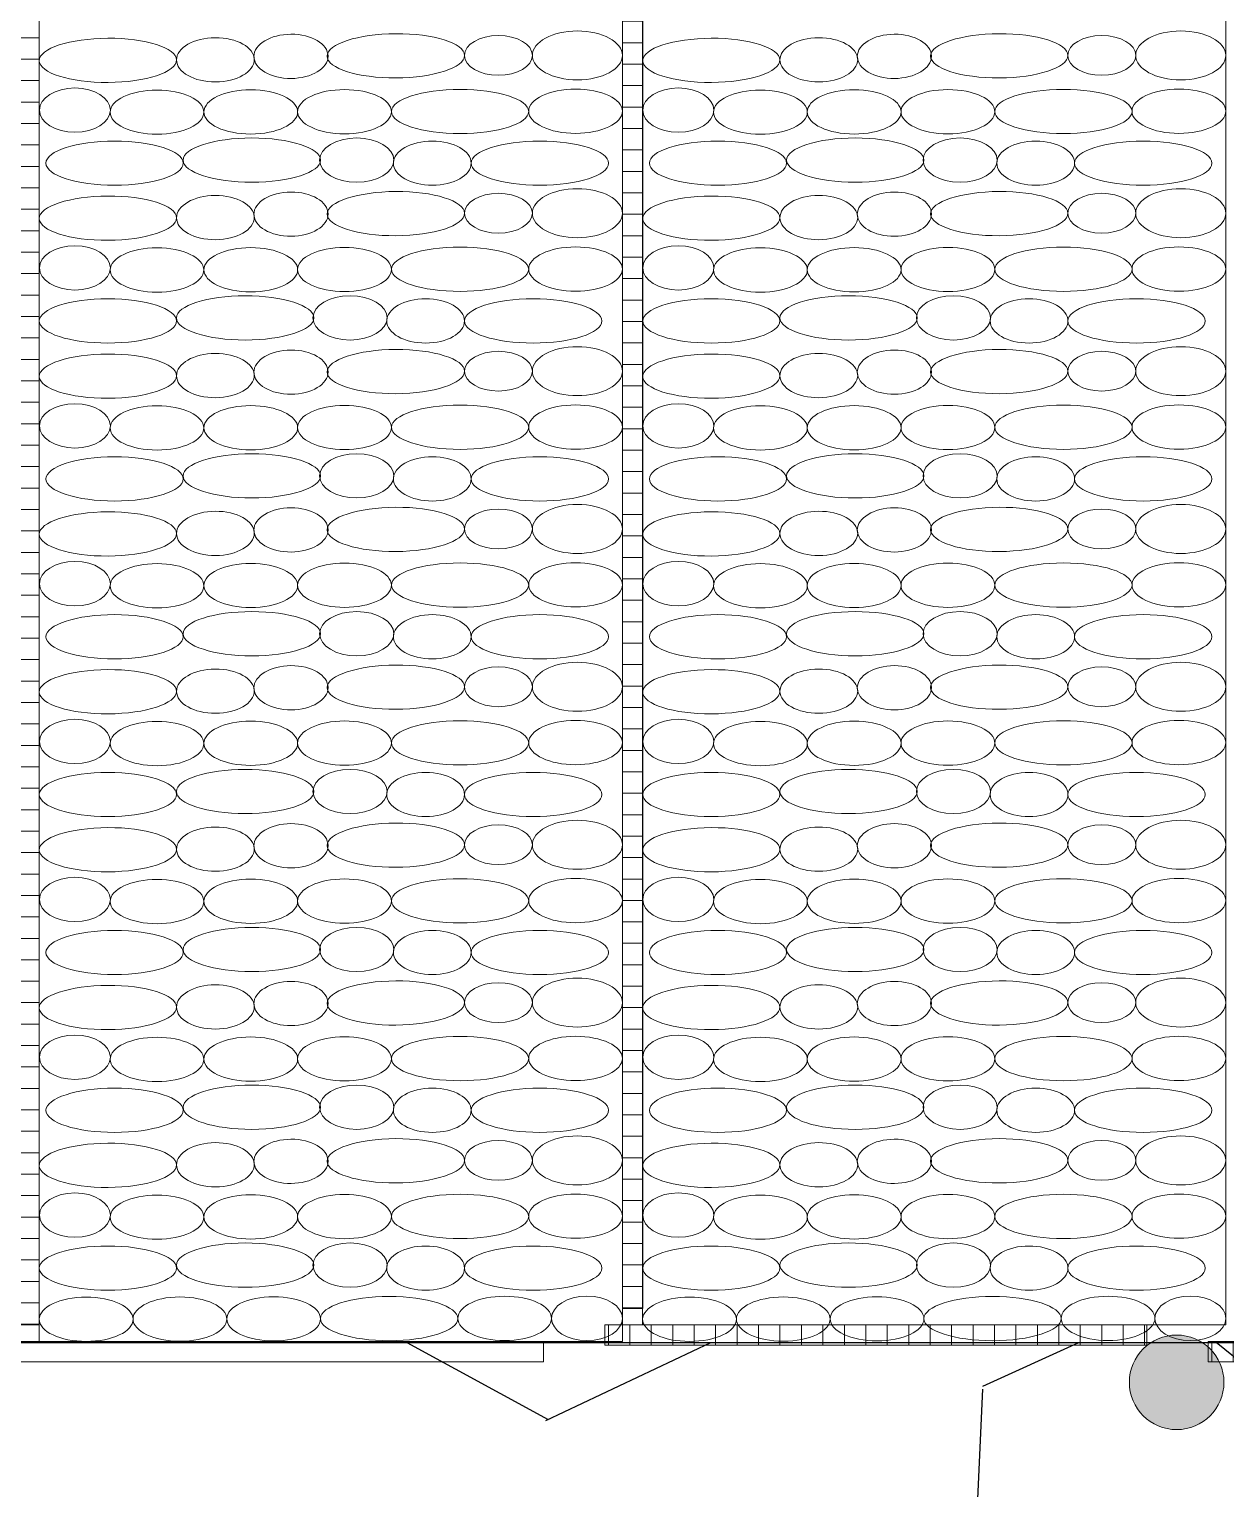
# Model space of a CAD drawing. Header units: inches. Extents: x 523 to 1492, y 69 to 539.
# Drawn here: x 637.175 to 640.718, y 379.436 to 383.759 of the extents above; entities that cross this region are included whole.
import ezdxf

# ---------------------------------------------------------------- set-up
doc = ezdxf.new("R2010")
doc.units = ezdxf.units.IN
doc.header["$MEASUREMENT"] = 0

# ---------------------------------------------------------------- blocks, each defined once
blk = doc.blocks.new('S - 140')
at = {"linetype": 'ByBlock', "lineweight": 15}
h = blk.add_hatch(color=7, dxfattribs=at)
edge = h.paths.add_edge_path()
edge.add_arc((1416.950508498665, -1396.701170929417), 70, 0, 360)
at = {"color": 7, "linetype": 'ByBlock', "lineweight": 15}
blk.add_circle((1416.950508498665, -1396.701170929417), 70, dxfattribs=at)
blk = doc.blocks.new('Бут.полосы')
at = {"linetype": 'ByBlock', "lineweight": 15}
h = blk.add_hatch(dxfattribs=at)
h.set_pattern_fill('ANSI31', color=22, scale=0.1, angle=315, style=0)
h.set_pattern_definition([(0, (17.86159515777354, 0.2579560163803762), (1.110223024625157e-16, 0.3175), [])])
h.paths.add_polyline_path([(1973.12451187628, -4755.562802696958), (1972.82451187628, -4755.562802696958), (1972.82451187628, -4775.539969076689), (1973.12451187628, -4775.540340107856)])
h = blk.add_hatch(dxfattribs=at)
h.set_pattern_fill('ANSI31', color=22, scale=0.1, angle=315, style=0)
h.set_pattern_definition([(0, (62.52086707683247, 0.01436027398631268), (1.110223024625157e-16, 0.3175), [])])
h.paths.add_polyline_path([(2017.783783795339, -4755.806398439352), (2017.483783795339, -4755.806398439352), (2017.483783795339, -4775.783564819083), (2017.783783795339, -4775.78393585025)])
h = blk.add_hatch(dxfattribs=at)
h.set_pattern_fill('ANSI31', color=22, scale=0.1, angle=45, style=0)
h.set_pattern_definition([(90, (17.86159515777354, 0.2579560163803762), (-0.3175, 5.551115123125783e-17), [])])
h.paths.add_polyline_path([(1980.58925339426, -4776.083564819071), (1980.589363724819, -4775.783564819084), (1972.562109483777, -4775.783564819084), (1972.562109483777, -4776.083564819084)])
h = blk.add_hatch(dxfattribs=at)
h.set_pattern_fill('ANSI31', color=22, scale=0.1, angle=45, style=0)
h.set_pattern_definition([(90, (26.79355847472743, 0.01436027398631268), (-0.3175, 5.551115123125783e-17), [])])
h.paths.add_polyline_path([(1989.521216711214, -4776.327160561465), (1989.521327041773, -4776.027160561478), (1981.49407280073, -4776.027160561478), (1981.49407280073, -4776.327160561478)])
at = {"color": 7, "linetype": 'ByBlock', "lineweight": 15}
for points in [[(1973.124481472159, -4775.783564819084), (1981.756475193234, -4775.783564819083), (1981.756444789114, -4691.933567848662), (1973.12448147216, -4691.933567848664)], [(2017.783753391218, -4776.027160561478), (2026.415747112293, -4776.027160561477), (2026.415747112294, -4691.933567848659), (2017.783753391219, -4691.933567848659)]]:
    blk.add_lwpolyline(points, close=True, dxfattribs=at)
at = {"color": 22, "linetype": 'ByBlock', "lineweight": 15}
for points in [[(1973.12451187628, -4755.562802696958), (1972.82451187628, -4755.562802696958), (1972.82451187628, -4775.539969076689), (1973.12451187628, -4775.540340107856)], [(2017.783783795339, -4755.806398439352), (2017.483783795339, -4755.806398439352), (2017.483783795339, -4775.783564819083), (2017.783783795339, -4775.78393585025)], [(1980.58925339426, -4776.083564819071), (1980.589363724819, -4775.783564819084), (1972.562109483777, -4775.783564819084), (1972.562109483777, -4776.083564819084)], [(1989.521216711214, -4776.327160561465), (1989.521327041773, -4776.027160561478), (1981.49407280073, -4776.027160561478), (1981.49407280073, -4776.327160561478)], [(2025.248525313319, -4776.327160561465), (2025.248635643878, -4776.027160561478), (2017.221381402836, -4776.027160561478), (2017.221381402836, -4776.327160561478)]]:
    blk.add_lwpolyline(points, close=True, dxfattribs=at)
at = {"color": 253, "linetype": 'ByBlock', "lineweight": 15, "extrusion": (0, 0, -0.9999999999999997)}
for centre, major_axis in [((1974.140373581675, -4757.058105427568), (-1.015906280148277, -0.005264510158328419)), ((1978.402467006736, -4756.990844746456), (-1.015906280148277, -0.005264510158328419)), ((2018.799675904855, -4757.058105427568), (-1.015906280148277, -0.005264510158328419)), ((2023.061769329915, -4756.990844746456), (-1.015906280148277, -0.005264510158328419)), ((1974.140373581675, -4759.394757325288), (-1.015906280148277, -0.00526451015832842)), ((1978.402467006736, -4759.327496644176), (-1.015906280148277, -0.00526451015832842)), ((2018.799675904855, -4759.394757325288), (-1.015906280148277, -0.00526451015832842)), ((2023.061769329915, -4759.327496644176), (-1.015906280148277, -0.00526451015832842)), ((1974.140373581675, -4761.733870164647), (-1.015906280148277, -0.005264510158328419)), ((1978.402467006735, -4761.666609483535), (-1.015906280148277, -0.005264510158328419)), ((2018.799675904854, -4761.733870164647), (-1.015906280148277, -0.005264510158328419)), ((2023.061769329915, -4761.666609483535), (-1.015906280148277, -0.005264510158328419)), ((1978.402467006736, -4764.003261381255), (-1.015906280148277, -0.005264510158328419)), ((2023.061769329915, -4764.003261381255), (-1.015906280148277, -0.005264510158328419)), ((1974.140373581675, -4764.070522062367), (-1.015906280148277, -0.005264510158328419)), ((2018.799675904855, -4764.070522062367), (-1.015906280148277, -0.005264510158328419)), ((1978.402467006736, -4766.339913278975), (-1.015906280148277, -0.00526451015832842)), ((2023.061769329915, -4766.339913278975), (-1.015906280148277, -0.00526451015832842)), ((1974.140373581675, -4766.407173960087), (-1.015906280148277, -0.00526451015832842)), ((2018.799675904855, -4766.407173960087), (-1.015906280148277, -0.00526451015832842)), ((1974.140373581675, -4768.746286799445), (-1.015906280148277, -0.00526451015832842)), ((1978.402467006735, -4768.679026118333), (-1.015906280148277, -0.00526451015832842)), ((2018.799675904854, -4768.746286799445), (-1.015906280148277, -0.00526451015832842)), ((2023.061769329915, -4768.679026118333), (-1.015906280148277, -0.00526451015832842)), ((1974.140373581675, -4771.082938697165), (-1.015906280148277, -0.00526451015832842)), ((1978.402467006736, -4771.015678016053), (-1.015906280148277, -0.00526451015832842)), ((2018.799675904855, -4771.082938697165), (-1.015906280148277, -0.00526451015832842)), ((2023.061769329915, -4771.015678016053), (-1.015906280148277, -0.00526451015832842)), ((1974.140373581675, -4773.419590594885), (-1.015906280148277, -0.005264510158328421)), ((1978.402467006736, -4773.352329913773), (-1.015906280148277, -0.005264510158328421)), ((2018.799675904855, -4773.419590594885), (-1.015906280148277, -0.005264510158328421)), ((2023.061769329915, -4773.352329913773), (-1.015906280148277, -0.005264510158328421))]:
    blk.add_ellipse(centre, major_axis=major_axis, ratio=0.3223671155344493, dxfattribs=at)
at = {"color": 253, "linetype": 'ByBlock', "lineweight": 15}
for centre, major_axis, ratio in [((1975.731705530705, -4757.04985901412), (0.5754256688816298, 0.002981903290083139), 0.5691348073179209), ((1979.920750668753, -4756.984788010504), (-0.5023844598865708, 0), 0.5862613800650567), ((1981.089789958876, -4756.984788010504), (-0.6666548302373485, 0), 0.543771545269404), ((2020.391007853885, -4757.04985901412), (0.5754256688816298, 0.002981903290083139), 0.5691348073179209), ((2024.580052991932, -4756.984788010504), (-0.5023844598865708, 0), 0.5862613800650567), ((2025.749092282056, -4756.984788010504), (-0.6666548302373485, 0), 0.543771545269404), ((1973.652104702053, -4757.794725699043), (-0.5245293401635536, 0), 0.6253139419559067), ((1974.867407412559, -4757.825768723333), (0.693897664193355, 0), 0.4719704234843745), ((1976.255165682818, -4757.821989409112), (0.693897664193355, 0), 0.4719704234843745), ((1977.642923953077, -4757.818210094891), (0.693897664193355, 0), 0.4719704234843745), ((1979.352735903688, -4757.815089147773), (1.01591992061969, 0), 0.3223671155344493), ((1981.06254712492, -4757.811493353457), (0.693897664193355, 0), 0.4719704234843745), ((2018.311407025232, -4757.794725699043), (-0.5245293401635536, 0), 0.6253139419559067), ((2019.526709735739, -4757.825768723333), (0.693897664193355, 0), 0.4719704234843745), ((2020.914468005998, -4757.821989409112), (0.693897664193355, 0), 0.4719704234843745), ((2022.302226276257, -4757.818210094891), (0.693897664193355, 0), 0.4719704234843745), ((2024.012038226868, -4757.815089147773), (1.01591992061969, 0), 0.3223671155344493), ((2025.7218494481, -4757.811493353457), (0.693897664193355, 0), 0.4719704234843745), ((1974.239365219666, -4758.580349813681), (1.01591992061969, 0), 0.3223671155344493), ((1976.27134693545, -4758.535176258871), (1.01591992061969, 0), 0.3223671155344493), ((1977.823179130281, -4758.535176258871), (0.548806280951849, 0), 0.5967482257239145), ((1980.533731680299, -4758.580349813681), (1.01591992061969, 0), 0.3223671155344493), ((2018.898667542845, -4758.580349813681), (1.01591992061969, 0), 0.3223671155344493), ((2020.93064925863, -4758.535176258871), (1.01591992061969, 0), 0.3223671155344493), ((2022.482481453461, -4758.535176258871), (0.548806280951849, 0), 0.5967482257239145), ((2025.193034003478, -4758.580349813681), (1.01591992061969, 0), 0.3223671155344493), ((1975.731705530705, -4759.38651091184), (0.5754256688816298, 0.002981903290083139), 0.5691348073179209), ((1979.920750668753, -4759.321439908224), (-0.5023844598865708, 0), 0.5862613800650567), ((1981.089789958876, -4759.321439908224), (-0.6666548302373485, 0), 0.543771545269404), ((2020.391007853885, -4759.38651091184), (0.5754256688816298, 0.002981903290083139), 0.5691348073179209), ((2024.580052991932, -4759.321439908224), (-0.5023844598865708, 0), 0.5862613800650567), ((2025.749092282056, -4759.321439908224), (-0.6666548302373485, 0), 0.543771545269404), ((1973.652104702053, -4760.131377596763), (-0.5245293401635536, 0), 0.6253139419559067), ((1974.867407412559, -4760.162420621053), (0.693897664193355, 0), 0.4719704234843745), ((1976.255165682818, -4760.158641306832), (0.693897664193355, 0), 0.4719704234843745), ((1977.642923953077, -4760.154861992611), (0.693897664193355, 0), 0.4719704234843745), ((1979.352735903688, -4760.151741045493), (1.01591992061969, 0), 0.3223671155344493), ((1981.06254712492, -4760.148145251177), (0.693897664193355, 0), 0.4719704234843745), ((2018.311407025232, -4760.131377596763), (-0.5245293401635536, 0), 0.6253139419559067), ((2019.526709735739, -4760.162420621053), (0.693897664193355, 0), 0.4719704234843745), ((2020.914468005998, -4760.158641306832), (0.693897664193355, 0), 0.4719704234843745), ((2022.302226276257, -4760.154861992611), (0.693897664193355, 0), 0.4719704234843745), ((2024.012038226868, -4760.151741045493), (1.01591992061969, 0), 0.3223671155344493), ((2025.7218494481, -4760.148145251177), (0.693897664193355, 0), 0.4719704234843745), ((1974.140575436292, -4760.917001711401), (1.01591992061969, 0), 0.3223671155344493), ((1976.172557152076, -4760.871828156591), (1.01591992061969, 0), 0.3223671155344493), ((1977.724389346908, -4760.871828156591), (0.548806280951849, 0), 0.5967482257239145), ((1980.434941896924, -4760.917001711401), (1.01591992061969, 0), 0.3223671155344493), ((2018.799877759471, -4760.917001711401), (1.01591992061969, 0), 0.3223671155344493), ((2020.831859475256, -4760.871828156591), (1.01591992061969, 0), 0.3223671155344493), ((2022.383691670087, -4760.871828156591), (0.548806280951849, 0), 0.5967482257239145), ((2025.094244220104, -4760.917001711401), (1.01591992061969, 0), 0.3223671155344493), ((1981.089789958876, -4761.660552747582), (-0.6666548302373485, 0), 0.543771545269404), ((2025.749092282056, -4761.660552747582), (-0.6666548302373485, 0), 0.543771545269404), ((1975.731705530705, -4761.725623751198), (0.5754256688816298, 0.002981903290083139), 0.5691348073179209), ((1979.920750668753, -4761.660552747582), (-0.5023844598865708, 0), 0.5862613800650567), ((2020.391007853885, -4761.725623751198), (0.5754256688816298, 0.002981903290083139), 0.5691348073179209), ((2024.580052991932, -4761.660552747582), (-0.5023844598865708, 0), 0.5862613800650567), ((1973.652104702053, -4762.470490436122), (-0.5245293401635536, 0), 0.6253139419559067), ((1976.255165682818, -4762.49775414619), (0.693897664193355, 0), 0.4719704234843745), ((1977.642923953077, -4762.493974831969), (0.693897664193355, 0), 0.4719704234843745), ((1979.352735903688, -4762.490853884851), (1.01591992061969, 0), 0.3223671155344493), ((1981.06254712492, -4762.487258090536), (0.693897664193355, 0), 0.4719704234843745), ((2018.311407025232, -4762.470490436122), (-0.5245293401635536, 0), 0.6253139419559067), ((2020.914468005998, -4762.49775414619), (0.693897664193355, 0), 0.4719704234843745), ((2022.302226276257, -4762.493974831969), (0.693897664193355, 0), 0.4719704234843745), ((2024.012038226868, -4762.490853884851), (1.01591992061969, 0), 0.3223671155344493), ((2025.7218494481, -4762.487258090536), (0.693897664193355, 0), 0.4719704234843745), ((1974.867407412559, -4762.501533460411), (0.693897664193355, 0), 0.4719704234843745), ((2019.526709735738, -4762.501533460411), (0.693897664193355, 0), 0.4719704234843745), ((1974.239365219666, -4763.25611455076), (1.01591992061969, 0), 0.3223671155344493), ((1976.27134693545, -4763.210940995949), (1.01591992061969, 0), 0.3223671155344493), ((1977.823179130281, -4763.210940995949), (0.548806280951849, 0), 0.5967482257239145), ((1980.533731680299, -4763.25611455076), (1.01591992061969, 0), 0.3223671155344493), ((2018.898667542845, -4763.25611455076), (1.01591992061969, 0), 0.3223671155344493), ((2020.93064925863, -4763.210940995949), (1.01591992061969, 0), 0.3223671155344493), ((2022.482481453461, -4763.210940995949), (0.548806280951849, 0), 0.5967482257239145), ((2025.193034003478, -4763.25611455076), (1.01591992061969, 0), 0.3223671155344493), ((1981.089789958876, -4763.997204645302), (-0.6666548302373485, 0), 0.543771545269404), ((2025.749092282056, -4763.997204645302), (-0.6666548302373485, 0), 0.543771545269404), ((1975.731705530705, -4764.062275648918), (0.5754256688816298, 0.002981903290083139), 0.5691348073179209), ((1979.920750668753, -4763.997204645302), (-0.5023844598865708, 0), 0.5862613800650567), ((2020.391007853885, -4764.062275648918), (0.5754256688816298, 0.002981903290083139), 0.5691348073179209), ((2024.580052991932, -4763.997204645302), (-0.5023844598865708, 0), 0.5862613800650567), ((1973.652104702053, -4764.807142333842), (-0.5245293401635536, 0), 0.6253139419559067), ((1974.867407412559, -4764.838185358131), (0.693897664193355, 0), 0.4719704234843745), ((1976.255165682818, -4764.83440604391), (0.693897664193355, 0), 0.4719704234843745), ((1977.642923953077, -4764.830626729689), (0.693897664193355, 0), 0.4719704234843745), ((1979.352735903688, -4764.827505782571), (1.01591992061969, 0), 0.3223671155344493), ((1981.06254712492, -4764.823909988256), (0.693897664193355, 0), 0.4719704234843745), ((2018.311407025232, -4764.807142333842), (-0.5245293401635536, 0), 0.6253139419559067), ((2019.526709735739, -4764.838185358131), (0.693897664193355, 0), 0.4719704234843745), ((2020.914468005998, -4764.83440604391), (0.693897664193355, 0), 0.4719704234843745), ((2022.302226276257, -4764.830626729689), (0.693897664193355, 0), 0.4719704234843745), ((2024.012038226868, -4764.827505782571), (1.01591992061969, 0), 0.3223671155344493), ((2025.7218494481, -4764.823909988256), (0.693897664193355, 0), 0.4719704234843745), ((1974.239365219666, -4765.59276644848), (1.01591992061969, 0), 0.3223671155344493), ((1976.27134693545, -4765.547592893669), (1.01591992061969, 0), 0.3223671155344493), ((1977.823179130281, -4765.547592893669), (0.548806280951849, 0), 0.5967482257239145), ((1980.533731680299, -4765.59276644848), (1.01591992061969, 0), 0.3223671155344493), ((2018.898667542845, -4765.59276644848), (1.01591992061969, 0), 0.3223671155344493), ((2020.93064925863, -4765.547592893669), (1.01591992061969, 0), 0.3223671155344493), ((2022.482481453461, -4765.547592893669), (0.548806280951849, 0), 0.5967482257239145), ((2025.193034003478, -4765.59276644848), (1.01591992061969, 0), 0.3223671155344493), ((1979.920750668753, -4766.333856543022), (-0.5023844598865708, 0), 0.5862613800650567), ((1981.089789958876, -4766.333856543022), (-0.6666548302373485, 0), 0.543771545269404), ((2024.580052991932, -4766.333856543022), (-0.5023844598865708, 0), 0.5862613800650567), ((2025.749092282056, -4766.333856543022), (-0.6666548302373485, 0), 0.543771545269404), ((1975.731705530705, -4766.398927546638), (0.5754256688816298, 0.002981903290083139), 0.5691348073179209), ((2020.391007853885, -4766.398927546638), (0.5754256688816298, 0.002981903290083139), 0.5691348073179209), ((1973.652104702053, -4767.143794231562), (-0.5245293401635536, 0), 0.6253139419559067), ((1974.867407412559, -4767.174837255851), (0.693897664193355, 0), 0.4719704234843745), ((1976.255165682818, -4767.17105794163), (0.693897664193355, 0), 0.4719704234843745), ((1977.642923953077, -4767.167278627409), (0.693897664193355, 0), 0.4719704234843745), ((1979.352735903688, -4767.164157680291), (1.01591992061969, 0), 0.3223671155344493), ((1981.06254712492, -4767.160561885976), (0.693897664193355, 0), 0.4719704234843745), ((2018.311407025232, -4767.143794231562), (-0.5245293401635536, 0), 0.6253139419559067), ((2019.526709735739, -4767.174837255851), (0.693897664193355, 0), 0.4719704234843745), ((2020.914468005998, -4767.17105794163), (0.693897664193355, 0), 0.4719704234843745), ((2022.302226276257, -4767.167278627409), (0.693897664193355, 0), 0.4719704234843745), ((2024.012038226868, -4767.164157680291), (1.01591992061969, 0), 0.3223671155344493), ((2025.7218494481, -4767.160561885976), (0.693897664193355, 0), 0.4719704234843745), ((1976.172557152076, -4767.884244791389), (1.01591992061969, 0), 0.3223671155344493), ((1977.724389346908, -4767.884244791389), (0.548806280951849, 0), 0.5967482257239145), ((2020.831859475256, -4767.884244791389), (1.01591992061969, 0), 0.3223671155344493), ((2022.383691670087, -4767.884244791389), (0.548806280951849, 0), 0.5967482257239145), ((1974.140575436292, -4767.9294183462), (1.01591992061969, 0), 0.3223671155344493), ((1980.434941896924, -4767.9294183462), (1.01591992061969, 0), 0.3223671155344493), ((2018.799877759471, -4767.9294183462), (1.01591992061969, 0), 0.3223671155344493), ((2025.094244220104, -4767.9294183462), (1.01591992061969, 0), 0.3223671155344493), ((1975.731705530705, -4768.738040385997), (0.5754256688816298, 0.002981903290083139), 0.5691348073179209), ((1979.920750668753, -4768.672969382381), (-0.5023844598865708, 0), 0.5862613800650567), ((1981.089789958876, -4768.672969382381), (-0.6666548302373485, 0), 0.543771545269404), ((2020.391007853885, -4768.738040385997), (0.5754256688816298, 0.002981903290083139), 0.5691348073179209), ((2024.580052991932, -4768.672969382381), (-0.5023844598865708, 0), 0.5862613800650567), ((2025.749092282056, -4768.672969382381), (-0.6666548302373485, 0), 0.543771545269404), ((1973.652104702053, -4769.48290707092), (-0.5245293401635536, 0), 0.6253139419559067), ((1974.867407412559, -4769.51395009521), (0.693897664193355, 0), 0.4719704234843745), ((1976.255165682818, -4769.510170780989), (0.693897664193355, 0), 0.4719704234843745), ((1977.642923953077, -4769.506391466768), (0.693897664193355, 0), 0.4719704234843745), ((1979.352735903688, -4769.50327051965), (1.01591992061969, 0), 0.3223671155344493), ((1981.06254712492, -4769.499674725334), (0.693897664193355, 0), 0.4719704234843745), ((2018.311407025232, -4769.48290707092), (-0.5245293401635536, 0), 0.6253139419559067), ((2019.526709735738, -4769.51395009521), (0.693897664193355, 0), 0.4719704234843745), ((2020.914468005998, -4769.510170780989), (0.693897664193355, 0), 0.4719704234843745), ((2022.302226276257, -4769.506391466768), (0.693897664193355, 0), 0.4719704234843745), ((2024.012038226868, -4769.50327051965), (1.01591992061969, 0), 0.3223671155344493), ((2025.7218494481, -4769.499674725334), (0.693897664193355, 0), 0.4719704234843745), ((1974.239365219666, -4770.268531185558), (1.01591992061969, 0), 0.3223671155344493), ((1976.27134693545, -4770.223357630748), (1.01591992061969, 0), 0.3223671155344493), ((1977.823179130281, -4770.223357630748), (0.548806280951849, 0), 0.5967482257239145), ((1980.533731680299, -4770.268531185558), (1.01591992061969, 0), 0.3223671155344493), ((2018.898667542845, -4770.268531185558), (1.01591992061969, 0), 0.3223671155344493), ((2020.93064925863, -4770.223357630748), (1.01591992061969, 0), 0.3223671155344493), ((2022.482481453461, -4770.223357630748), (0.548806280951849, 0), 0.5967482257239145), ((2025.193034003478, -4770.268531185558), (1.01591992061969, 0), 0.3223671155344493), ((1975.731705530705, -4771.074692283717), (0.5754256688816298, 0.002981903290083139), 0.5691348073179209), ((1979.920750668753, -4771.009621280101), (-0.5023844598865708, 0), 0.5862613800650567), ((1981.089789958876, -4771.009621280101), (-0.6666548302373485, 0), 0.543771545269404), ((2020.391007853885, -4771.074692283717), (0.5754256688816298, 0.002981903290083139), 0.5691348073179209), ((2024.580052991932, -4771.009621280101), (-0.5023844598865708, 0), 0.5862613800650567), ((2025.749092282056, -4771.009621280101), (-0.6666548302373485, 0), 0.543771545269404), ((1973.652104702053, -4771.81955896864), (-0.5245293401635536, 0), 0.6253139419559067), ((1974.867407412559, -4771.85060199293), (0.693897664193355, 0), 0.4719704234843745), ((1976.255165682818, -4771.846822678709), (0.693897664193355, 0), 0.4719704234843745), ((1977.642923953077, -4771.843043364488), (0.693897664193355, 0), 0.4719704234843745), ((1979.352735903688, -4771.83992241737), (1.01591992061969, 0), 0.3223671155344493), ((1981.06254712492, -4771.836326623054), (0.693897664193355, 0), 0.4719704234843745), ((2018.311407025232, -4771.81955896864), (-0.5245293401635536, 0), 0.6253139419559067), ((2019.526709735739, -4771.85060199293), (0.693897664193355, 0), 0.4719704234843745), ((2020.914468005998, -4771.846822678709), (0.693897664193355, 0), 0.4719704234843745), ((2022.302226276257, -4771.843043364488), (0.693897664193355, 0), 0.4719704234843745), ((2024.012038226868, -4771.83992241737), (1.01591992061969, 0), 0.3223671155344493), ((2025.7218494481, -4771.836326623054), (0.693897664193355, 0), 0.4719704234843745), ((1974.239365219666, -4772.605183083278), (1.01591992061969, 0), 0.3223671155344493), ((1976.27134693545, -4772.560009528468), (1.01591992061969, 0), 0.3223671155344493), ((1977.823179130281, -4772.560009528468), (0.548806280951849, 0), 0.5967482257239145), ((1980.533731680299, -4772.605183083278), (1.01591992061969, 0), 0.3223671155344493), ((2018.898667542845, -4772.605183083278), (1.01591992061969, 0), 0.3223671155344493), ((2020.93064925863, -4772.560009528468), (1.01591992061969, 0), 0.3223671155344493), ((2022.482481453461, -4772.560009528468), (0.548806280951849, 0), 0.5967482257239145), ((2025.193034003478, -4772.605183083278), (1.01591992061969, 0), 0.3223671155344493), ((1975.731705530705, -4773.411344181437), (0.5754256688816298, 0.002981903290083139), 0.5691348073179209), ((1979.920750668753, -4773.346273177821), (-0.5023844598865708, 0), 0.5862613800650567), ((1981.089789958876, -4773.346273177821), (-0.6666548302373485, 0), 0.543771545269404), ((2020.391007853885, -4773.411344181437), (0.5754256688816298, 0.002981903290083139), 0.5691348073179209), ((2024.580052991932, -4773.346273177821), (-0.5023844598865708, 0), 0.5862613800650567), ((2025.749092282056, -4773.346273177821), (-0.6666548302373485, 0), 0.543771545269404), ((1973.652104702053, -4774.15621086636), (-0.5245293401635536, 0), 0.6253139419559067), ((2018.311407025232, -4774.15621086636), (-0.5245293401635536, 0), 0.6253139419559067), ((1974.867407412559, -4774.18725389065), (0.693897664193355, 0), 0.4719704234843745), ((1976.255165682818, -4774.183474576429), (0.693897664193355, 0), 0.4719704234843745), ((1977.642923953077, -4774.179695262208), (0.693897664193355, 0), 0.4719704234843745), ((1979.352735903688, -4774.17657431509), (1.01591992061969, 0), 0.3223671155344493), ((1981.06254712492, -4774.172978520774), (0.693897664193355, 0), 0.4719704234843745), ((2019.526709735739, -4774.18725389065), (0.693897664193355, 0), 0.4719704234843745), ((2020.914468005998, -4774.183474576429), (0.693897664193355, 0), 0.4719704234843745), ((2022.302226276257, -4774.179695262208), (0.693897664193355, 0), 0.4719704234843745), ((2024.012038226868, -4774.17657431509), (1.01591992061969, 0), 0.3223671155344493), ((2025.7218494481, -4774.172978520774), (0.693897664193355, 0), 0.4719704234843745), ((1974.140575436292, -4774.941834980998), (1.01591992061969, 0), 0.3223671155344493), ((1976.172557152076, -4774.896661426188), (1.01591992061969, 0), 0.3223671155344493), ((1977.724389346908, -4774.896661426188), (0.548806280951849, 0), 0.5967482257239145), ((1980.434941896924, -4774.941834980998), (1.01591992061969, 0), 0.3223671155344493), ((2018.799877759471, -4774.941834980998), (1.01591992061969, 0), 0.3223671155344493), ((2020.831859475256, -4774.896661426188), (1.01591992061969, 0), 0.3223671155344493), ((2022.383691670087, -4774.896661426188), (0.548806280951849, 0), 0.5967482257239145), ((2025.094244220104, -4774.941834980998), (1.01591992061969, 0), 0.3223671155344493), ((1973.818348732232, -4775.699661387053), (0.693897664193355, 0), 0.4719704234843745), ((1975.206107002491, -4775.695882072832), (0.693897664193355, 0), 0.4719704234843745), ((1976.59386527275, -4775.692102758611), (0.693897664193355, 0), 0.4719704234843745), ((1978.303677223361, -4775.688981811493), (1.01591992061969, 0), 0.3223671155344493), ((1980.013488444593, -4775.685386017178), (0.693897664193355, 0), 0.4719704234843745), ((1981.23191544895, -4775.68538601718), (-0.5245293401635536, 0), 0.6253139419559067), ((2018.477651055412, -4775.699661387053), (0.693897664193355, 0), 0.4719704234843745), ((2019.865409325671, -4775.695882072832), (0.693897664193355, 0), 0.4719704234843745), ((2021.25316759593, -4775.692102758611), (0.693897664193355, 0), 0.4719704234843745), ((2022.962979546541, -4775.688981811493), (1.01591992061969, 0), 0.3223671155344493), ((2024.672790767773, -4775.685386017178), (0.693897664193355, 0), 0.4719704234843745), ((2025.89121777213, -4775.68538601718), (-0.5245293401635536, 0), 0.6253139419559067)]:
    blk.add_ellipse(centre, major_axis=major_axis, ratio=ratio, dxfattribs=at)
at = {"color": 253, "linetype": 'ByBlock', "lineweight": 15, "extrusion": (0, 0, -1)}
for centre, major_axis, ratio in [((1976.850655647919, -4756.998886360945), (-0.5487989122840685, -0.002843921240626038), 0.5967482257239145), ((2021.509957971099, -4756.998886360945), (-0.5487989122840685, -0.002843921240626038), 0.5967482257239145), ((1978.942378364614, -4758.580349813681), (-0.5754333950641921, 0), 0.5691348073179209), ((2023.601680687794, -4758.580349813681), (-0.5754333950641921, 0), 0.5691348073179209), ((1976.850655647919, -4759.335538258665), (-0.5487989122840685, -0.002843921240626038), 0.5967482257239145), ((2021.509957971099, -4759.335538258665), (-0.5487989122840685, -0.002843921240626038), 0.5967482257239145), ((1978.843588581241, -4760.917001711401), (-0.5754333950641921, 0), 0.5691348073179209), ((2023.50289090442, -4760.917001711401), (-0.5754333950641921, 0), 0.5691348073179209), ((1976.850655647919, -4761.674651098024), (-0.5487989122840685, -0.002843921240626038), 0.5967482257239145), ((2021.509957971098, -4761.674651098024), (-0.5487989122840685, -0.002843921240626038), 0.5967482257239145), ((1978.942378364614, -4763.25611455076), (-0.5754333950641921, 0), 0.5691348073179209), ((2023.601680687794, -4763.25611455076), (-0.5754333950641921, 0), 0.5691348073179209), ((1976.850655647919, -4764.011302995744), (-0.5487989122840685, -0.002843921240626038), 0.5967482257239145), ((2021.509957971099, -4764.011302995744), (-0.5487989122840685, -0.002843921240626038), 0.5967482257239145), ((1978.942378364614, -4765.59276644848), (-0.5754333950641921, 0), 0.5691348073179209), ((2023.601680687794, -4765.59276644848), (-0.5754333950641921, 0), 0.5691348073179209), ((1976.850655647919, -4766.347954893464), (-0.5487989122840685, -0.002843921240626038), 0.5967482257239145), ((2021.509957971099, -4766.347954893464), (-0.5487989122840685, -0.002843921240626038), 0.5967482257239145), ((1978.843588581241, -4767.9294183462), (-0.5754333950641921, 0), 0.5691348073179209), ((2023.50289090442, -4767.9294183462), (-0.5754333950641921, 0), 0.5691348073179209), ((1976.850655647919, -4768.687067732822), (-0.5487989122840685, -0.002843921240626038), 0.5967482257239145), ((2021.509957971098, -4768.687067732822), (-0.5487989122840685, -0.002843921240626038), 0.5967482257239145), ((1978.942378364614, -4770.268531185558), (-0.5754333950641921, 0), 0.5691348073179209), ((2023.601680687794, -4770.268531185558), (-0.5754333950641921, 0), 0.5691348073179209), ((1976.850655647919, -4771.023719630542), (-0.5487989122840685, -0.002843921240626038), 0.5967482257239145), ((2021.509957971099, -4771.023719630542), (-0.5487989122840685, -0.002843921240626038), 0.5967482257239145), ((1978.942378364614, -4772.605183083278), (-0.5754333950641921, 0), 0.5691348073179209), ((2023.601680687794, -4772.605183083278), (-0.5754333950641921, 0), 0.5691348073179209), ((1976.850655647919, -4773.360371528262), (-0.5487989122840685, -0.002843921240626038), 0.5967482257239145), ((2021.509957971099, -4773.360371528262), (-0.5487989122840685, -0.002843921240626038), 0.5967482257239145), ((1978.843588581241, -4774.941834980998), (-0.5754333950641921, 0), 0.5691348073179209), ((2023.50289090442, -4774.941834980998), (-0.5754333950641921, 0), 0.5691348073179209)]:
    blk.add_ellipse(centre, major_axis=major_axis, ratio=ratio, dxfattribs=at)
at = {"color": 7, "linetype": 'ByBlock', "lineweight": 15, "xscale": 0.009999999999990905, "yscale": 0.009999999999990905, "zscale": 0.009999999999990905}
blk.add_blockref('S - 140', (1966.859205121251, -4762.66592050818), dxfattribs=at)
blk = doc.blocks.new('Бутовая 8м + прорывной')
at = {"color": 7, "linetype": 'ByBlock', "lineweight": 15}
for p in [(53.59096290315756, -11.99999999872762), (107.1819258063153, -11.99999999745432)]:
    blk.add_blockref('Бут.полосы', p, dxfattribs=at)

msp = doc.modelspace()

# ---------------------------------------------------------------- hatches: boundary and pattern name
h = msp.add_hatch()
h.set_pattern_fill('GRAVEL', color=256, scale=7, angle=315)
h.set_pattern_definition([(183.012787504, (8.513565645486032, 1.385929291125632), (-84.1457069611995, -4.949747468305532), [0.9417519999999998, -93.23361632951587]), (139.9697407279999, (7.573113626507924, 1.336431816442573), (64.34671708797586, -54.44722215136387), [1.616076, -159.99147332861]), (87.51044707799998, (6.335676759431466, 2.375878784786798), (-4.949747468304615, -103.9446968344224), [1.139516, -112.8122281726979]), (222.273689006, (3.167838379715734, 3.068843430349616), (103.9446968344227, 94.04520189781076), [1.471666, -145.694906291403]), (247.833654178, (2.07889393668845, 2.078893936688449), (34.64823227814104, 84.14570696119924), [1.443085, -142.8656118966181]), (312.273689006, (1.534421715174808, 0.7424621202458745), (-94.04520189781076, 103.9446968344227), [1.471666, -145.694906291403]), (352.6942404667, (2.524371208835975, -0.3464823227814087), (-113.844191771034, 14.84924240491765), [1.946203, -192.673939842412]), (27.25532837489996, (4.454772721475249, -0.5939696961967014), (143.5426765808693, 74.24621202458735), [1.837416, -181.9042504776938]), (76.42956561500002, (6.088189386016174, 0.2474873734152907), (24.74873734152903, 103.9446968344225), [1.47665, -146.188511768103]), (130.2363583090001, (6.434671708797582, 1.682914139223981), (49.49747468305804, -59.39696961967012), [1.685824, -82.6053380515461]), (177.3974377980001, (5.3457272657703, 2.969848480983499), (-113.8441917710338, 4.949747468305809), [2.180136, -215.8336250335643]), (93.814074834, (8.018590898655448, -1.880904037956218), (-4.949747468305979, 64.34671708797597), [0.744107, -73.6669136891429]), (126.46923439, (7.969093423972391, -1.138441917710343), (54.44722215136416, -74.24621202458746), [1.415659, -140.150579913099]), (180, (7.1276363543604, -1.332267629550188e-15), (-4.949747468305503, -4.949747468305499), [0.9899469999999999, -8.9095479366117]), (158.198590514, (7.375123727775691, 0.9404520189781067), (34.64823227814065, -14.84924240491758), [0.5331060000000001, -52.7773057410473]), (246.801409486, (6.880148980945107, 1.13844191771034), (9.899494936613742, 19.79898987322227), [0.753921, -36.9422326499415]), (345.9637565321, (6.583164132846758, 0.4454772721475231), (24.74873734152932, -4.949747468306199), [1.224503, -39.59216026391709]), (116.5650511770001, (7.771103525240157, 0.1484924240491732), (4.949747468306002, -14.84924240491744), [0.8854370000000001, -21.2505066211788]), (331.3895403339999, (4.009295449327725, 4.009295449327723), (64.34671708797586, -34.64823227814045), [1.2404, -122.7999160266858]), (25.34617594190003, (5.098239892355009, 3.415325753131023), (-74.24621202461034, -34.64823227815158), [1.040627, -103.021854231233]), (248.198590514, (8.761053018901324, 1.13844191771034), (14.84924240491761, 34.64823227814063), [1.066205, -52.2442067410473]), (298.610459666, (8.365073221436857, 0.1484924240491727), (-34.64823227814043, 64.34671708797588), [1.2404, -122.799916026683]), (294.44395478, (0.9404520189781085, 0.940452018978108), (-14.84924240491755, 34.64823227814114), [1.19616, -58.61186621722249]), (249.775140569, (1.435426765808692, -0.1484924240491754), (29.698484809835, 79.19595949289335), [1.002246, -99.222501442932]), (21.80140948640005, (3.860803025278548, -3.86080302527855), (34.64823227814059, 14.84924240491743), [1.066205, -52.2442067410473]), (332.3540246363, (4.850752518939715, -3.464823227814084), (-84.14570696119885, 44.5477272147526), [1.173417, -116.16796529968]), (24.44395478039996, (1.435426765808691, -1.435426765808692), (-34.64823227814064, -14.84924240491723), [0.5980800000000001, -59.2099462172225]), (56.30993247399999, (3.563818177180199, -3.5638181771802), (14.84924240491774, 24.74873734152904), [0.35693, -35.3362065951496]), (120.9637565320001, (3.761808075912432, -3.26683332908185), (9.89949493661145, -19.79898987322314), [1.443085, -27.4186543793239]), (141.009005957, (3.019345955666558, -2.029396462005392), (54.4472221513643, -44.54772721475283), [1.33735, -132.3974622217996]), (258.6900675260001, (6.137686860699232, -1.77635683940025e-15), (4.94974746830583, 14.84924240491736), [1.009554, -24.229304928248]), (308.157226587, (5.939696961966998, -0.9899494936611672), (74.24621202458728, -94.04520189781117), [1.762558, -174.4929383681981]), (15.94539590090005, (7.028641404994282, -2.375878784786801), (-54.44722215136392, -14.84924240491749), [0.7206919999999999, -71.348718986909]), (45, (7.721606050557099, -2.177888886054568), (2.664535259100376e-15, 9.899494936611665), [0.42, -6.58]), (75.256437164, (3.068843430349616, -1.7819090885901), (-14.8492424049175, -54.44722215136424), [0.9724679999999998, -96.2746399261486]), (3.012787504199999, (3.316330803764908, -0.8414570696119923), (84.14570696119904, 4.949747468305695), [1.883504, -92.29186432951589]), (315, (5.197234841721125, -0.7424621202458761), (9.899494936611665, -1.77635683940025e-15), [1.82, -5.18]), (280.3048464690001, (6.48416918348064, -2.029396462005393), (14.84924240491902, -84.14570696119898), [1.106798, -109.572920105894]), (209.0546040990001, (6.682159082212873, -3.118340905032676), (-24.74873734152938, -14.84924240491733), [1.019214, -49.9415552249635]), (162.6459753639999, (5.791204537917823, -3.613315651863259), (-143.5426765808691, 44.54772721475204), [1.659455, -164.2863192758157]), (130.42607874, (4.207285348059957, -3.118340905032675), (-59.39696961966974, 69.29646455628145), [1.755593, -173.8035138557823])])
h.paths.add_polyline_path([(613.9689504947894, 379.8698388213489), (649.9320982453568, 379.8698388213489), (649.9320982453568, 354.1335205753172), (613.9689504947894, 354.1335205753172)])

# ---------------------------------------------------------------- linework, layer by layer
msp.add_lwpolyline([(613.9689504947894, 379.8698388213489), (649.9320982453568, 379.8698388213489), (649.9320982453568, 354.1335205753172), (613.9689504947894, 354.1335205753172)], close=True)

# ---------------------------------------------------------------- block references
at = {"color": 7, "linetype": 'ByBlock', "lineweight": 15, "xscale": 0.2000000000000455, "yscale": 0.2000000000000455, "zscale": 0.2000000000000455}
msp.add_blockref('Бутовая 8м + прорывной', (222.9300119385828, 1337.47814298866), dxfattribs=at)

doc.saveas('drawing.dxf')
